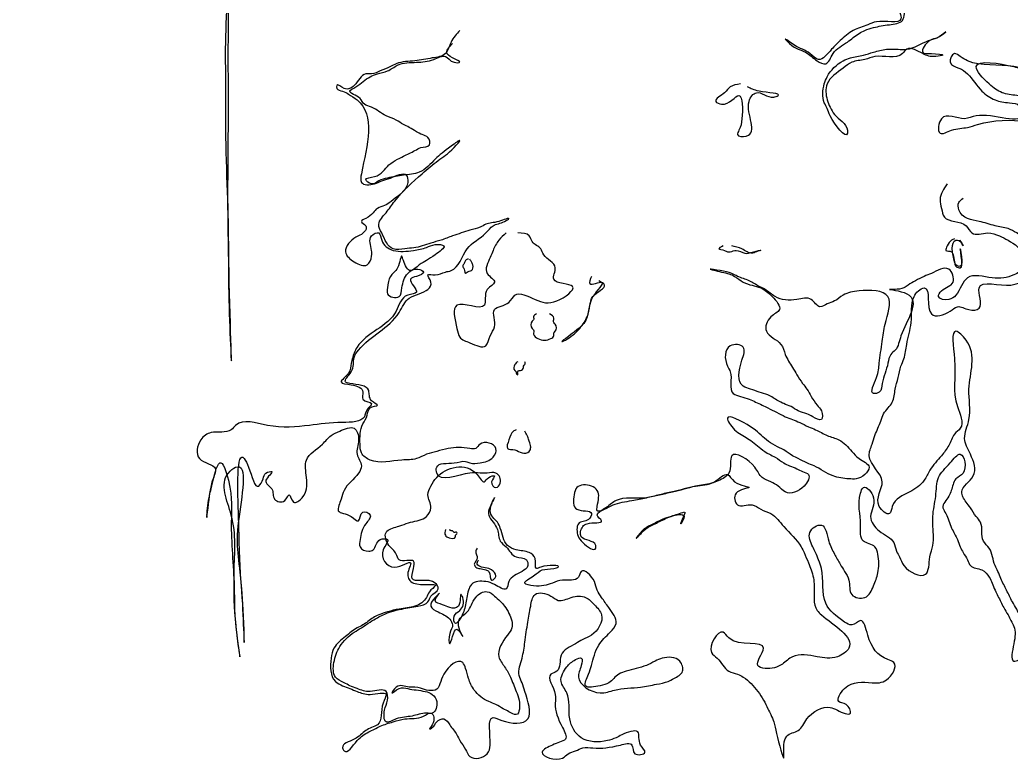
# Model space of a CAD drawing. Header units: metres. Extents: x 0 to 100, y 0 to 141.
# Drawn here: x 57.72 to 74.85, y -0.03 to 12.78 of the extents above; entities that cross this region are included whole.
import ezdxf

# ---------------------------------------------------------------- set-up
doc = ezdxf.new("R2010")
doc.units = ezdxf.units.M

msp = doc.modelspace()

# ---------------------------------------------------------------- linework, layer by layer
for points in [[(59.475, 51.7), (59.525, 51.375), (59.575, 51.175), (59.575, 50.925), (59.05, 50.975), (58.3, 51.025), (58.3, 50.975), (59.05, 50.925), (59.625, 50.875), (59.625, 50.775), (58.9, 50.825), (58.375, 50.675), (58.325, 50.35), (58.325, 50.2), (58.275, 49.825), (58.275, 49.55), (58.225, 48.55), (58.175, 47.475), (58.125, 46.325), (58.075, 45.35), (58.025, 44.625), (57.975, 43.075), (57.925, 42), (57.875, 40.8), (57.825, 39.725), (57.775, 38.575), (57.775, 37.8), (57.725, 37.475), (57.775, 37.225), (57.825, 36.95), (57.875, 36.7), (57.925, 36.45), (57.975, 36.175), (58.025, 35.925), (58.075, 35.675), (58.125, 35.425), (58.175, 35.175), (58.225, 34.95), (58.275, 34.7), (58.325, 34.45), (58.375, 34.175), (58.425, 33.825), (58.475, 33.6), (58.525, 33.325), (58.575, 33.025), (58.625, 32.7), (58.675, 32.35), (58.725, 32.05), (58.775, 31.75), (58.825, 31.425), (58.875, 31.075), (58.925, 30.75), (58.975, 30.425), (59.025, 30.075), (59.075, 29.7), (59.125, 29.325), (59.175, 29), (59.225, 28.675), (59.275, 28.375), (59.325, 28.05), (59.375, 27.725), (59.425, 27.4), (59.475, 27.1), (59.525, 26.7), (59.575, 26.45), (59.625, 26.15), (59.675, 25.825), (59.725, 25.525), (59.775, 25.225), (59.825, 24.825), (59.875, 24.6), (59.925, 24.225), (59.975, 23.9), (60.025, 23.55), (60.075, 23.175), (60.125, 22.8), (60.175, 22.425), (60.225, 22.05), (60.275, 21.675), (60.325, 21.275), (60.375, 20.925), (60.425, 20.525), (60.475, 20.125), (60.525, 19.725), (60.575, 19.3), (60.625, 18.9), (60.675, 18.55), (60.725, 18.1), (60.775, 17.675), (60.825, 17.3), (60.875, 16.9), (60.925, 16.45), (60.975, 16.05), (61.025, 15.625), (61.075, 15.2), (61.125, 14.8), (61.175, 14.35), (61.225, 13.725), (61.275, 13.375), (61.275, 12.5), (61.275, 11.625), (61.275, 11.4), (61.275, 11.125), (61.275, 11.025), (61.325, 8.9), (61.325, 8.4), (61.375, 6.9), (61.325, 8.95), (61.325, 11.025), (61.325, 11.4), (61.325, 11.625), (61.325, 12.425), (61.325, 12.95), (61.275, 13.425), (61.225, 13.775), (61.175, 14.4), (61.125, 14.85), (61.075, 15.25), (61.025, 15.675), (60.975, 16.1), (60.925, 16.5), (60.875, 16.95), (60.825, 17.35), (60.775, 17.725), (60.725, 18.15), (60.675, 18.6), (60.625, 18.95), (60.575, 19.35), (60.525, 19.775), (60.475, 20.175), (60.425, 20.575), (60.375, 20.975), (60.325, 21.325), (60.275, 21.725), (60.225, 22.1), (60.175, 22.475), (60.125, 22.85), (60.075, 23.225), (60.025, 23.6), (59.975, 23.95), (59.925, 24.275), (59.875, 24.65), (59.825, 24.975), (59.775, 25.275), (59.725, 25.575), (59.675, 25.875), (59.625, 26.25), (59.575, 26.5), (59.525, 26.825), (59.475, 27.15), (59.425, 27.45), (59.375, 27.775), (59.325, 28.1), (59.275, 28.425), (59.225, 28.725), (59.175, 29.05), (59.125, 29.375), (59.075, 29.75), (59.025, 30.125), (58.975, 30.475), (58.925, 30.8), (58.875, 31.125), (58.825, 31.475), (58.775, 31.8), (58.725, 32.1), (58.675, 32.4), (58.625, 32.75), (58.575, 33.075), (58.525, 33.375), (58.475, 33.65), (58.425, 33.925), (58.375, 34.225), (58.325, 34.5), (58.275, 34.75), (58.225, 35), (58.175, 35.225), (58.125, 35.475), (58.075, 35.725), (58.025, 35.975), (57.975, 36.225), (57.925, 36.5), (57.875, 36.75), (57.825, 37), (57.775, 37.275), (57.775, 37.475), (57.8, 37.8), (57.8, 38.025), (57.85, 39.1), (57.9, 40.25), (57.95, 41.4), (58, 42.5), (58.05, 43.75), (58.1, 44.9), (58.15, 45.9), (58.2, 46.925), (58.25, 47.85), (58.3, 48.925), (58.35, 50.025), (58.35, 50.3), (58.425, 50.65), (58.9, 50.775), (59.7, 50.725), (59.75, 50.6), (59.8, 50.475), (59.85, 50.375), (59.9, 50.275), (59.95, 50.175), (60, 50.075), (60.05, 49.95), (60.1, 49.825), (60.15, 49.675), (60.2, 49.525), (60.25, 49.375), (60.3, 49.2), (60.3, 48.975), (60.15, 48.925), (59.875, 48.775), (59.825, 48.65), (59.775, 48.5), (59.825, 48.425), (59.875, 48.325), (60, 48.2), (60, 48.25), (59.9, 48.35), (59.85, 48.45), (59.85, 48.575), (59.9, 48.7), (60.025, 48.875), (60.2, 48.925), (60.35, 48.85), (60.4, 48.675), (60.45, 48.525), (60.5, 48.325), (60.575, 48.175), (60.575, 48.25), (60.5, 48.45), (60.45, 48.625), (60.4, 48.825), (60.35, 49.175), (60.3, 49.3), (60.25, 49.475), (60.2, 49.625), (60.15, 49.775), (60.1, 49.9), (60.05, 50.075), (59.975, 50.2), (59.925, 50.3), (59.875, 50.4), (59.825, 50.5), (59.775, 50.625), (59.7, 50.775), (59.625, 51.075), (59.575, 51.3), (59.525, 51.525)], [(73.375, 13.9), (73.45, 13.775), (73.1, 13.4), (72.95, 13.2), (72.9, 13.05), (72.95, 12.8), (72.525, 12.75), (72.375, 12.7), (72.25, 12.65), (72.125, 12.6), (71.9, 12.425), (71.75, 12.275), (71.525, 12.1), (71.375, 12.2), (71.25, 12.275), (71.1, 12.35), (70.95, 12.45), (71.025, 12.375), (71.175, 12.275), (71.3, 12.225), (71.5, 12.075), (71.65, 12.025), (71.775, 12.2), (72.025, 12.4), (72.225, 12.55), (72.325, 12.6), (72.475, 12.65), (72.75, 12.7), (72.975, 12.775), (73.025, 13.025), (73.075, 13.15), (73.325, 13.45), (73.4, 13.525), (73.7, 13.775), (73.925, 13.85), (73.825, 13.825), (73.7, 13.775), (73.55, 13.675), (73.425, 13.7), (73.475, 13.8)], [(65.325, 12.6), (65.175, 12.4), (65.075, 12.2), (64.85, 12.125), (64.55, 12.075), (64.225, 12.025), (64.125, 11.975), (63.95, 11.9), (63.8, 11.85), (63.7, 11.85), (63.5, 11.65), (63.325, 11.6), (63.2, 11.65), (63.2, 11.6), (63.3, 11.55), (63.4, 11.5), (63.55, 11.4), (63.625, 10.125), (63.625, 9.975), (63.85, 9.95), (63.975, 10), (64.125, 10.05), (64.4, 10.1), (64.425, 9.975), (64.175, 9.675), (64.025, 9.575), (63.9, 9.525), (63.825, 9.45), (63.7, 9.35), (63.625, 9.3), (63.7, 9.225), (63.625, 9.075), (63.525, 9.025), (63.35, 8.775), (63.5, 8.6), (63.725, 8.55), (63.8, 8.7), (63.8, 8.8), (63.8, 9.05), (63.925, 9.1), (63.975, 8.975), (64.175, 8.8), (64.525, 8.8), (64.75, 8.85), (64.9, 8.9), (65.05, 8.875), (64.9, 8.725), (64.75, 8.625), (64.625, 8.55), (64.475, 8.45), (64.35, 8.625), (64.325, 8.7), (64.25, 8.5), (64.125, 8.35), (64.075, 8.15), (64.075, 8.05), (64.275, 8), (64.325, 8.15), (64.425, 8.4), (64.6, 8.475), (64.7, 8.425), (64.575, 8.35), (64.475, 8.3), (64.575, 8.075), (64.425, 8.025), (64.225, 7.75), (63.55, 7.125), (63.5, 7.025), (63.45, 6.85), (63.4, 6.675), (63.275, 6.525), (63.45, 6.475), (63.65, 6.35), (63.65, 6.225), (63.8, 6.15), (63.725, 6.05), (63.675, 5.925), (63.3, 5.825), (62.725, 5.775), (62, 5.775), (61.45, 5.775), (61.375, 5.7), (61.025, 5.65), (60.85, 5.525), (60.825, 5.2), (61.1, 5.025), (61.05, 4.825), (61, 4.6), (60.95, 4.25), (60.95, 4.2), (61, 4.55), (61.05, 4.775), (61.1, 4.975), (61.175, 5.125), (61.325, 4.825), (61.375, 4.1), (61.425, 3), (61.475, 2.1), (61.525, 1.775), (61.475, 2.15), (61.425, 3.05), (61.425, 3.25), (61.375, 4.225), (61.325, 4.95), (61.45, 5.05), (61.5, 4.125), (61.55, 2.95), (61.6, 2.075), (61.6, 2.125), (61.55, 3), (61.5, 4.175), (61.6, 5.2), (61.675, 5.05), (61.85, 4.725), (61.925, 4.85), (61.975, 4.95), (62.075, 4.975), (61.975, 4.825), (62.075, 4.675), (62.125, 4.5), (62.3, 4.475), (62.375, 4.575), (62.45, 4.45), (62.6, 4.525), (62.675, 4.675), (62.675, 4.875), (62.675, 5.175), (62.95, 5.45), (63.1, 5.6), (63.25, 5.675), (63.5, 5.725), (63.575, 5.525), (63.55, 5.275), (63.625, 5.075), (63.575, 4.95), (63.325, 4.65), (63.275, 4.5), (63.225, 4.3), (63.45, 4.2), (63.575, 4.125), (63.65, 4.275), (63.775, 4.225), (63.7, 4.075), (63.6, 3.8), (63.6, 3.675), (63.75, 3.6), (63.825, 3.625), (63.95, 3.8), (64.075, 3.8), (64, 3.625), (64.2, 3.325), (64.475, 3.4), (64.425, 3.2), (64.525, 3.05), (64.9, 3), (64.8, 2.9), (64.75, 2.8), (64.55, 2.65), (64.275, 2.6), (64.075, 2.55), (63.925, 2.5), (63.825, 2.45), (63.65, 2.325), (63.55, 2.275), (63.35, 2.125), (63.15, 1.925), (63.1, 1.75), (63.175, 1.35), (63.3, 1.275), (63.425, 1.225), (63.55, 1.175), (63.775, 1.125), (64.05, 1.125), (64, 0.975), (63.9, 0.6), (63.8, 0.55), (63.7, 0.5), (63.5, 0.35), (63.3, 0.2), (63.325, 0.15), (63.55, 0.325), (63.75, 0.475), (63.85, 0.525), (63.95, 0.575), (64.175, 0.65), (64.375, 0.7), (64.7, 0.75), (64.825, 0.8), (64.85, 0.6), (64.8, 0.525), (64.85, 0.55), (64.925, 0.65), (65.05, 0.7), (65.15, 0.6), (65.275, 0.425), (65.325, 0.325), (65.425, 0.175), (65.5, 0.05), (65.8, 0.1), (65.85, 0.25), (65.9, 0.725), (66.05, 0.675), (66.5, 0.7), (66.45, 1.175), (66.4, 1.325), (66.35, 1.45), (66.4, 1.75), (66.45, 2.025), (66.5, 2.375), (66.55, 2.65), (66.625, 2.85), (66.9, 2.825), (67.025, 2.75), (67.25, 2.8), (67.5, 2.8), (67.65, 2.675), (67.775, 2.5), (67.6, 2.15), (67.45, 2.075), (67.325, 2), (67.075, 1.8), (67, 1.525), (66.9, 1.475), (66.975, 1.125), (66.975, 0.975), (67.1, 0.55), (67.15, 0.35), (67.05, 0.3), (66.925, 0.25), (66.75, 0.125), (67.1, 0.025), (67.2, 0.1), (67.325, 0.15), (67.45, 0.2), (67.625, 0.2), (68.1, 0.25), (68.3, 0.25), (68.35, 0.1), (68.525, 0.125), (68.45, 0.25), (68.4, 0.475), (68.125, 0.425), (68.025, 0.375), (67.875, 0.325), (67.425, 0.375), (67.225, 0.7), (67.175, 1.15), (67.075, 1.35), (67.175, 1.6), (67.325, 1.725), (67.425, 1.75), (67.425, 1.625), (67.375, 1.425), (67.75, 1.15), (68, 1.2), (68.45, 1.25), (68.725, 1.3), (68.925, 1.35), (69.025, 1.4), (69.175, 1.525), (69.125, 1.7), (68.825, 1.75), (68.7, 1.7), (68.55, 1.625), (68.375, 1.575), (68.2, 1.525), (68.075, 1.475), (67.9, 1.325), (67.75, 1.275), (67.5, 1.275), (67.55, 1.475), (67.6, 1.625), (67.725, 1.975), (67.925, 2.2), (68.025, 2.35), (67.9, 2.625), (67.775, 2.8), (67.7, 2.925), (67.65, 3.075), (67.425, 3.25), (67.375, 3.15), (67.1, 3.1), (66.925, 3.05), (66.6, 3), (66.45, 3.05), (66.6, 3.175), (66.75, 3.275), (66.95, 3.3), (67.025, 3.325), (66.725, 3.325), (66.65, 3.3), (66.625, 3.475), (66.525, 3.575), (66.3, 3.625), (66.15, 3.7), (66.025, 4), (65.975, 4.1), (65.85, 4.3), (65.925, 4.525), (65.875, 4.425), (65.825, 4.225), (65.9, 4.1), (65.975, 3.975), (66.025, 3.775), (66.125, 3.675), (66.3, 3.5), (66.475, 3.45), (66.5, 3.35), (66.4, 3.25), (66.175, 3.075), (66.125, 2.95), (65.925, 3.025), (65.775, 3.075), (65.525, 3.025), (65.475, 2.925), (65.425, 2.675), (65.325, 2.425), (65.25, 2.35), (65.225, 2.475), (65.325, 2.575), (65.375, 2.8), (65.35, 2.85), (65.3, 2.65), (65.15, 2.625), (65.025, 2.675), (64.9, 2.75), (64.975, 2.875), (64.9, 2.8), (64.825, 2.65), (64.95, 2.55), (65.15, 2.425), (65.2, 2.325), (65.15, 2.175), (65.15, 2), (65.2, 2.125), (65.275, 2.25), (65.375, 2.125), (65.3, 2.35), (65.45, 2.55), (65.6, 2.8), (65.8, 2.9), (65.925, 2.825), (66.1, 2.65), (66.175, 2.525), (66.225, 2.275), (66.15, 2.15), (66, 1.775), (66.1, 1.6), (66.2, 1.425), (66.25, 1.3), (66.3, 1.175), (66.35, 1.025), (66.3, 0.775), (66.175, 0.825), (66.075, 0.875), (65.95, 0.95), (65.825, 1), (65.575, 1.2), (65.475, 1.4), (65.425, 1.575), (65.375, 1.675), (65.05, 1.475), (64.9, 1.2), (64.75, 1.2), (64.55, 1.25), (64.45, 1.25), (64.225, 1.25), (64.15, 1.15), (64.275, 1.225), (64.425, 1.225), (64.725, 1.175), (64.85, 1.125), (64.925, 1), (64.85, 0.8), (64.75, 0.8), (64.5, 0.75), (64.225, 0.7), (64.05, 0.65), (64.025, 0.85), (64.075, 1.025), (64.05, 1.175), (63.775, 1.175), (63.55, 1.225), (63.425, 1.275), (63.325, 1.325), (63.175, 1.425), (63.15, 1.675), (63.25, 1.95), (63.5, 2.2), (63.625, 2.275), (63.775, 2.375), (63.9, 2.45), (64, 2.5), (64.125, 2.55), (64.325, 2.6), (64.6, 2.65), (64.775, 2.725), (64.825, 2.825), (64.95, 2.95), (64.9, 3.05), (64.5, 3.125), (64.525, 3.3), (64.525, 3.425), (64.275, 3.45), (64.225, 3.55), (64.1, 3.7), (64.05, 3.925), (64.25, 4.025), (64.325, 4.05), (64.475, 4.1), (64.75, 4.2), (64.825, 4.35), (64.775, 4.575), (64.825, 4.725), (64.925, 4.875), (65.625, 4.925), (65.75, 4.8), (65.825, 4.875), (65.925, 4.9), (65.875, 4.8), (65.95, 4.7), (66.025, 4.775), (65.95, 4.95), (65.8, 4.95), (65.675, 4.95), (65.5, 4.95), (64.925, 4.95), (64.925, 5.05), (65.225, 5.125), (65.425, 5.15), (65.5, 5.125), (65.675, 5.125), (65.9, 5.225), (65.95, 5.375), (65.675, 5.45), (65.6, 5.375), (65.5, 5.375), (65.125, 5.375), (64.925, 5.325), (64.75, 5.275), (64.575, 5.2), (64.325, 5.175), (63.775, 5.175), (63.625, 5.3), (63.6, 5.45), (63.65, 5.8), (63.725, 5.95), (63.775, 6.075), (63.9, 6.125), (63.8, 6.2), (63.75, 6.375), (63.425, 6.5), (63.35, 6.525), (63.45, 6.7), (63.5, 6.95), (63.575, 7.075), (64.275, 7.725), (64.45, 7.975), (64.625, 8.05), (64.825, 8.25), (64.775, 8.375), (64.9, 8.375), (65.075, 8.425), (65.175, 8.45), (65.45, 8.825), (65.775, 9.1), (65.9, 9.225), (66.1, 9.3), (66.175, 9.35), (66, 9.3), (65.775, 9.25), (65.675, 9.2), (65.5, 9.15), (65.35, 9.1), (65.2, 9.05), (65, 8.975), (64.825, 8.925), (64.675, 8.875), (64.375, 8.825), (64.175, 8.825), (63.975, 9.1), (63.925, 9.25), (64.05, 9.45), (64.125, 9.55), (64.2, 9.65), (64.675, 10.125), (64.95, 10.35), (65.225, 10.575), (65.325, 10.7), (65.175, 10.6), (64.9, 10.375), (64.625, 10.15), (64.35, 10.1), (64.075, 10.05), (63.925, 10), (63.8, 9.95), (63.7, 10.025), (63.85, 10.075), (64.1, 10.275), (64.25, 10.375), (64.35, 10.425), (64.45, 10.475), (64.55, 10.525), (64.65, 10.575), (64.8, 10.625), (64.775, 10.75), (64.675, 10.8), (64.575, 10.85), (64.45, 10.925), (64.35, 10.975), (64.225, 11.05), (64.05, 11.125), (63.925, 11.2), (63.8, 11.275), (63.675, 11.325), (63.6, 11.425), (63.425, 11.55), (63.525, 11.625), (63.775, 11.8), (63.9, 11.85), (64.075, 11.9), (64.25, 12), (64.575, 12.05), (64.875, 12.1), (65.075, 12.15), (65.225, 12.05), (65.325, 12.05), (65.2, 12.125), (65.1, 12.225), (65.2, 12.375)], [(73.725, 12.575), (73.575, 12.475), (73.425, 12.425), (73.05, 12.275), (72.9, 12.275), (72.7, 12.275), (72.475, 12.225), (72.3, 12.175), (72.075, 12.125), (71.95, 12.075), (71.675, 11.8), (71.625, 11.675), (71.625, 11.35), (71.675, 11.25), (71.725, 11.125), (72.025, 10.825), (72.025, 10.875), (71.8, 11.15), (71.725, 11.275), (71.675, 11.4), (71.675, 11.675), (71.95, 11.95), (72.1, 12.05), (72.325, 12.1), (72.5, 12.15), (72.975, 12.2), (73.05, 12.275), (73.325, 12.2), (73.55, 12.15), (73.675, 12.175), (73.475, 12.2), (73.325, 12.225), (73.45, 12.425), (73.575, 12.475), (73.725, 12.575)], [(76.175, 12.45), (76, 12.35), (75.9, 12.275), (75.775, 12.2), (75.65, 12.125), (75.45, 11.975), (75.55, 11.875), (75.65, 11.825), (75.8, 11.75), (75.925, 11.675), (76.05, 11.6), (75.925, 11.575), (75.825, 11.625), (75.7, 11.7), (75.55, 11.75), (75.35, 11.875), (75.125, 11.925), (74.9, 11.975), (74.1, 12.075), (73.975, 12.15), (73.875, 12.2), (73.8, 12.05), (73.95, 11.95), (74.1, 11.85), (74.35, 11.55), (74.575, 11.4), (74.825, 11.35), (75, 11.3), (75.05, 11.175), (74.25, 11.125), (74.05, 11.075), (73.65, 11.075), (73.625, 10.825), (73.825, 10.875), (74.1, 10.925), (74.275, 10.975), (75.125, 11.025), (75.325, 10.975), (75.525, 10.825), (75.6, 10.5), (75.65, 10.3), (75.75, 10.175), (75.9, 10.125), (76.15, 10.425), (75.85, 10.675), (75.775, 10.75), (75.725, 10.85), (75.625, 11), (75.475, 11.1), (75.35, 11.225), (75.15, 11.425), (74.95, 11.475), (74.7, 11.525), (74.475, 11.675), (74.25, 11.975), (74.9, 11.975), (75.125, 11.925), (75.35, 11.875), (75.425, 11.8), (75.575, 11.725), (75.7, 11.675), (75.825, 11.6), (75.95, 11.525), (76.1, 11.425), (76.2, 11.375), (76.35, 11.3), (76.525, 11.175), (76.725, 11.225), (76.65, 11.3), (76.525, 11.4), (76.275, 11.55), (76.15, 11.55), (75.975, 11.675), (75.875, 11.725), (75.75, 11.8), (75.55, 11.9), (75.55, 12.025), (75.775, 12.2), (75.875, 12.25), (76.05, 12.35), (76.175, 12.425)], [(70.175, 11.675), (70, 11.625), (69.9, 11.525), (69.75, 11.375), (69.85, 11.325), (70.15, 11.475), (70.2, 11.075), (70.15, 10.875), (70.125, 10.8), (70.275, 10.775), (70.325, 11.375), (70.45, 11.525), (70.75, 11.45), (70.825, 11.475), (70.5, 11.55), (70.3, 11.625)], [(73.75, 9.95), (73.625, 9.675), (73.65, 9.525), (73.7, 9.375), (74.075, 9.225), (74.175, 9.1), (74.45, 9.1), (74.65, 9.05), (74.8, 8.975), (75.075, 8.7), (75.075, 8.525), (74.9, 8.375), (74.725, 8.325), (74.525, 8.325), (74.1, 8.325), (73.9, 8.025), (73.775, 7.95), (73.6, 8), (73.65, 8.1), (73.85, 8.25), (73.775, 8.475), (73.475, 8.4), (73.35, 8.35), (73.2, 8.275), (73.075, 8.2), (73, 8.15), (72.75, 8.125), (73.05, 8.05), (72.95, 7.325), (72.85, 7.075), (72.775, 7), (72.725, 6.85), (72.675, 6.675), (72.625, 6.5), (72.575, 6.35), (72.475, 6.325), (72.525, 6.6), (72.575, 6.85), (72.625, 7.225), (72.675, 7.525), (72.725, 8), (72.225, 8.1), (71.95, 8.025), (71.8, 7.925), (71.675, 7.875), (71.55, 7.825), (71.4, 7.95), (71.15, 7.95), (70.775, 8), (70.6, 8.125), (70.5, 8.175), (70.325, 8.275), (70.125, 8.35), (70.025, 8.4), (69.825, 8.45), (69.65, 8.475), (69.85, 8.425), (70.075, 8.35), (70.225, 8.25), (70.525, 8.15), (70.725, 8), (70.85, 7.775), (70.7, 7.65), (70.625, 7.4), (70.875, 7.175), (70.95, 7), (71.075, 6.775), (71.15, 6.65), (71.25, 6.5), (71.325, 6.4), (71.4, 6.275), (71.5, 6.125), (71.575, 6.025), (71.575, 5.875), (71.425, 5.925), (71.325, 5.975), (71.175, 6.025), (71.05, 6.1), (70.925, 6.15), (70.825, 6.2), (70.65, 6.3), (70.5, 6.35), (70.35, 6.4), (70.225, 6.45), (70.2, 6.9), (70.225, 7.125), (70, 7.15), (69.95, 6.8), (70, 6.7), (70.05, 6.325), (70.175, 6.275), (70.325, 6.225), (70.55, 6.125), (70.65, 6.075), (70.8, 6), (70.95, 5.925), (71.075, 5.875), (71.2, 5.825), (71.35, 5.75), (71.475, 5.7), (71.675, 5.6), (71.875, 5.525), (72.1, 5.325), (72.225, 5.2), (72.4, 5.05), (72.325, 4.925), (72.175, 4.85), (72.05, 4.85), (71.775, 4.9), (71.45, 5.075), (71.325, 5.125), (71.175, 5.2), (71.075, 5.25), (70.925, 5.35), (70.775, 5.425), (70.625, 5.525), (70.35, 5.75), (69.95, 5.9), (70.075, 5.7), (70.3, 5.55), (70.525, 5.375), (70.675, 5.275), (70.775, 5.225), (70.925, 5.125), (71.025, 5.075), (71.15, 5.025), (71.25, 4.975), (71.35, 4.925), (71.275, 4.725), (70.95, 4.625), (70.825, 4.725), (70.7, 4.8), (70.55, 4.875), (70.425, 5.05), (70.025, 5.25), (69.975, 4.95), (69.9, 4.875), (69.675, 4.775), (69.4, 4.725), (69.2, 4.675), (69, 4.625), (68.775, 4.575), (68.55, 4.525), (68.025, 4.475), (67.85, 4.35), (67.7, 4.3), (67.7, 4.375), (67.7, 4.65), (67.6, 4.725), (67.35, 4.7), (67.3, 4.575), (67.35, 4.325), (67.6, 4.25), (67.55, 4.15), (67.375, 4.075), (67.35, 3.975), (67.45, 3.75), (67.675, 3.65), (67.675, 3.7), (67.425, 3.85), (67.45, 4.025), (67.525, 4.075), (67.775, 4.125), (67.7, 4.225), (67.825, 4.325), (67.975, 4.4), (68.3, 4.475), (68.55, 4.525), (68.775, 4.575), (69, 4.625), (69.2, 4.675), (69.4, 4.725), (69.725, 4.8), (69.95, 4.925), (70.075, 4.8), (70.325, 4.7), (70.1, 4.6), (70.125, 4.4), (70.375, 4.4), (70.525, 4.325), (70.7, 4.25), (70.925, 4.025), (71.225, 3.675), (71.275, 3.575), (71.35, 3.4), (71.4, 3.275), (71.45, 3), (71.5, 2.575), (71.575, 2.5), (72.05, 1.925), (71.85, 1.775), (71.5, 1.775), (71.075, 1.775), (70.9, 1.65), (70.6, 1.575), (70.475, 1.625), (70.5, 1.75), (70.575, 1.925), (69.975, 2.1), (69.875, 2.2), (69.675, 1.85), (69.775, 1.75), (69.975, 1.525), (70.125, 1.475), (70.225, 1.425), (70.475, 1.175), (70.575, 1.025), (70.65, 0.875), (70.7, 0.775), (70.75, 0.65), (70.8, 0.45), (70.925, 0.025), (70.975, 0.4), (71.175, 0.5), (71.325, 0.7), (71.725, 0.9), (71.85, 0.85), (72.075, 0.8), (72, 0.95), (71.875, 1), (71.975, 1.225), (72.45, 1.325), (72.7, 1.375), (72.825, 1.675), (72.725, 1.725), (72.375, 2.15), (72.25, 2.4), (72.1, 2.325), (71.975, 2.375), (71.65, 2.7), (71.575, 3.3), (71.525, 3.45), (71.475, 3.575), (71.425, 3.675), (71.375, 3.8), (71.375, 3.925), (71.575, 4.05), (71.7, 3.775), (71.75, 3.65), (71.8, 3.55), (71.9, 3.375), (71.975, 3.25), (72.05, 3.1), (72.1, 2.85), (72.325, 2.8), (72.475, 3), (72.55, 3.225), (72.55, 3.55), (72.5, 3.675), (72.3, 3.775), (72.25, 4.05), (72.25, 4.6), (72.3, 4.7), (72.475, 4.525), (72.425, 4.2), (72.575, 3.95), (72.825, 3.75), (72.875, 3.6), (72.925, 3.5), (73, 3.35), (73.375, 3.2), (73.45, 3.5), (73.5, 3.7), (73.5, 4.075), (73.5, 4.2), (73.55, 4.55), (73.6, 4.875), (73.8, 5.125), (73.975, 5.275), (74.025, 4.95), (73.9, 4.85), (73.85, 4.75), (73.775, 4.55), (73.675, 4.35), (73.725, 4.25), (73.775, 4.125), (73.825, 4), (73.875, 3.9), (73.925, 3.8), (73.975, 3.675), (74.025, 3.575), (74.1, 3.45), (74.15, 3.35), (74.35, 3.275), (74.475, 3.15), (74.525, 3.05), (74.575, 2.925), (74.625, 2.825), (74.675, 2.725), (74.725, 2.625), (74.8, 2.5), (74.85, 2.4), (74.9, 2.3), (74.9, 2), (74.9, 1.7), (75.075, 1.8), (75.125, 1.9), (75.175, 2.025), (75.225, 2.15), (75.3, 2.3), (75.35, 2.4), (75.4, 2.525), (75.45, 2.65), (75.5, 2.775), (75.55, 2.875), (75.625, 3.025), (75.7, 3.175), (75.75, 3.275), (75.825, 3.4), (76.05, 3.525), (76.2, 3.65), (76.375, 3.8), (76.225, 4.15), (76.2, 4.4), (76.25, 4.6), (76.35, 4.55), (76.4, 4.425), (76.45, 4.25), (76.65, 4.175), (76.775, 4.125), (76.925, 4.025), (77.15, 4.075), (77, 4.25), (76.9, 4.35), (76.8, 4.4), (76.575, 4.5), (76.525, 4.6), (76.475, 4.725), (76.425, 4.85), (76.375, 4.95), (76.325, 5.05), (76.375, 5.4), (76.5, 5.825), (76.6, 5.45), (76.9, 5.6), (77.175, 5.475), (77.35, 5.425), (77.5, 5.35), (77.65, 5.275), (77.525, 5.175), (77.575, 4.825), (77.75, 4.875), (77.85, 4.75), (78.075, 4.7), (78.125, 4.875), (78.325, 4.975), (78.425, 5.325), (78.975, 4.975), (78.925, 5.35), (78.875, 5.475), (78.825, 5.75), (78.7, 5.9), (78.65, 6), (78.6, 6.15), (78.55, 6.25), (78.5, 6.4), (78.45, 6.575), (78.4, 6.725), (78.35, 6.9), (78.3, 7.075), (78.25, 7.275), (78.25, 7.475), (78.45, 7.325), (78.65, 7.075), (78.7, 6.75), (78.65, 7.075), (78.75, 7.125), (78.85, 7.025), (79.075, 6.85), (78.8, 7.075), (78.75, 7.175), (78.875, 7.15), (78.75, 7.25), (78.475, 7.45), (78.225, 7.65), (78.275, 7.85), (78.1, 8.075), (78.05, 8.275), (78, 8.425), (77.95, 8.575), (78, 8.675), (78.125, 8.725), (78.275, 8.775), (78.375, 8.825), (78.5, 8.875), (78.625, 8.95), (78.75, 9.025), (78.875, 9.1), (79.075, 9.25), (79.05, 9.45), (78.975, 9.55), (78.875, 9.35), (78.7, 9.225), (78.575, 9.15), (78.45, 9.075), (78.325, 9), (78.2, 8.95), (78.025, 8.875), (77.875, 8.825), (77.75, 8.775), (77.55, 8.7), (77.225, 8.625), (77.3, 8.45), (77.6, 8.1), (77.775, 7.6), (77.7, 7.4), (77.625, 7.375), (77.55, 7.45), (77.525, 7.475), (77.425, 7.425), (77.375, 7.15), (77.375, 6.975), (77.45, 6.825), (77.5, 6.525), (77.3, 6.6), (77.2, 6.7), (77.075, 6.775), (76.95, 6.825), (76.825, 6.875), (76.6, 7.025), (76.375, 7.175), (76.175, 7.425), (76.125, 7.525), (76.075, 7.65), (76.025, 7.8), (75.975, 7.925), (75.925, 8.05), (75.85, 8.25), (75.775, 8.325), (75.775, 8.8), (75.7, 8.875), (75.45, 8.875), (75.4, 8.5), (75.525, 8.325), (75.675, 8.225), (75.725, 8.05), (75.775, 7.925), (75.825, 7.8), (75.875, 7.675), (75.925, 7.525), (75.975, 7.25), (76.025, 7.075), (76.1, 6.925), (76.15, 6.525), (76.2, 6.325), (76.25, 5.95), (76.2, 5.3), (76.15, 4.925), (76.1, 4.625), (76.05, 4.45), (76, 4.3), (75.95, 4.15), (75.9, 4), (75.85, 3.7), (75.75, 3.6), (75.675, 3.475), (75.6, 3.35), (75.55, 3.25), (75.5, 3.125), (75.425, 3), (75.375, 2.875), (75.325, 2.75), (75.275, 2.625), (75.225, 2.525), (75.175, 2.425), (75.05, 2.325), (75, 2.475), (74.95, 2.6), (74.875, 2.725), (74.825, 2.825), (74.775, 2.925), (74.725, 3.025), (74.675, 3.125), (74.625, 3.25), (74.575, 3.35), (74.475, 3.65), (74.375, 3.775), (74.325, 4.1), (74.25, 4.2), (74.15, 4.35), (74.075, 4.45), (74, 4.625), (74.2, 4.9), (74.15, 5.275), (74.05, 5.55), (74.125, 5.875), (74.125, 6.4), (74.075, 7.25), (73.9, 7.4), (73.875, 6.925), (73.925, 6.1), (73.975, 5.725), (73.875, 5.625), (73.825, 5.525), (73.775, 5.425), (73.65, 5.25), (73.45, 5), (73.35, 4.825), (73.1, 4.625), (72.8, 4.375), (72.75, 4.25), (72.575, 4.375), (72.625, 4.8), (72.4, 5.25), (72.45, 5.45), (72.5, 5.6), (72.55, 5.725), (72.6, 5.85), (72.65, 5.975), (72.8, 6.175), (72.85, 6.4), (72.9, 6.6), (72.95, 6.8), (73, 6.925), (73.05, 7.175), (73.125, 7.55), (73.175, 8), (73.25, 8.1), (73.35, 8.15), (73.475, 7.7), (73.8, 7.75), (73.925, 7.825), (74.125, 7.775), (74.3, 7.8), (74.3, 8.15), (74.85, 8.2), (75.025, 8.25), (75.125, 8.3), (75.2, 8.4), (75.2, 8.85), (74.95, 9.1), (74.8, 9.175), (74.575, 9.225), (74.3, 9.3), (74.1, 9.35), (73.95, 9.5), (73.95, 9.625), (74.025, 9.7)], [(66.125, 9.1), (66, 8.975), (65.9, 8.8), (65.85, 8.675), (65.8, 8.4), (65.925, 8.25), (65.8, 8.125), (65.75, 7.85), (65.275, 7.85), (65.275, 7.45), (65.325, 7.3), (65.5, 7.2), (65.775, 7.15), (65.85, 7.325), (65.925, 7.475), (65.925, 7.775), (66.175, 7.9), (66.275, 8.025), (66.625, 7.95), (67, 7.925), (67.275, 8.175), (66.95, 8.3), (66.975, 8.5), (66.775, 8.725), (66.725, 8.825), (66.575, 8.95), (66.525, 9.05), (66.325, 9.1)], [(73.875, 9), (73.825, 8.975), (73.75, 8.875), (73.725, 8.8), (73.825, 8.775), (73.85, 8.725), (73.875, 8.6), (73.9, 8.525), (73.975, 8.5), (74, 8.625), (73.975, 8.825), (74, 8.625), (73.975, 8.525), (73.9, 8.55), (73.875, 8.6), (73.9, 8.975), (74, 8.925), (74.025, 8.875), (74, 8.925), (73.975, 8.975)], [(69.875, 8.875), (69.8, 8.825), (69.9, 8.8), (69.95, 8.775), (70, 8.775), (70.1, 8.8), (70.25, 8.75), (70.4, 8.775), (70.525, 8.8), (70.45, 8.775), (70.375, 8.75), (70.2, 8.825), (70.025, 8.875)], [(65.475, 8.65), (65.425, 8.625), (65.4, 8.575), (65.375, 8.525), (65.4, 8.475), (65.425, 8.4), (65.45, 8.425), (65.525, 8.45), (65.55, 8.55), (65.525, 8.6), (65.5, 8.65)], [(67.6, 8.35), (67.575, 8.225), (67.775, 8.25), (67.625, 8), (67.575, 7.875), (67.525, 7.65), (67.35, 7.425), (67.1, 7.225), (67.15, 7.25), (67.375, 7.425), (67.525, 7.65), (67.575, 7.85), (67.625, 8), (67.825, 8.2), (67.725, 8.275)], [(66.65, 7.7), (66.6, 7.65), (66.6, 7.6), (66.575, 7.575), (66.575, 7.45), (66.6, 7.425), (66.6, 7.35), (66.675, 7.275), (66.9, 7.275), (66.95, 7.325), (66.95, 7.375), (66.975, 7.4), (66.975, 7.525), (66.95, 7.55), (66.95, 7.625), (66.875, 7.7)], [(66.325, 6.875), (66.275, 6.825), (66.275, 6.725), (66.3, 6.7), (66.3, 6.675), (66.325, 6.65), (66.325, 6.7), (66.35, 6.725), (66.375, 6.725), (66.425, 6.775), (66.425, 6.8), (66.45, 6.825), (66.45, 6.875)], [(66.3, 5.7), (66.25, 5.675), (66.175, 5.525), (66.15, 5.375), (66.275, 5.35), (66.4, 5.3), (66.525, 5.325), (66.55, 5.4), (66.525, 5.5), (66.5, 5.575), (66.475, 5.625), (66.45, 5.675)], [(69.2, 4.275), (68.975, 4.2), (68.825, 4.15), (68.725, 4.1), (68.625, 4.05), (68.475, 3.95), (68.375, 3.825), (68.5, 3.95), (68.65, 4.05), (68.75, 4.1), (68.85, 4.15), (68.975, 4.2), (69.2, 4.2), (69.15, 4.075), (69.225, 4.275)], [(65.075, 3.975), (65.075, 3.875), (65.1, 3.85), (65.25, 3.85), (65.25, 3.875), (65.275, 3.9), (65.275, 3.925), (65.225, 3.925), (65.2, 3.95), (65.175, 3.95), (65.15, 3.975)], [(65.625, 3.65), (65.6, 3.6), (65.625, 3.475), (65.6, 3.425), (65.575, 3.375), (65.6, 3.325), (65.675, 3.3), (65.775, 3.275), (65.825, 3.25), (65.875, 3.1), (65.925, 3.125), (65.95, 3.175), (65.875, 3.275), (65.825, 3.3), (65.7, 3.325), (65.625, 3.375), (65.65, 3.45)]]:
    msp.add_spline(points, degree=3)

doc.saveas('drawing.dxf')
